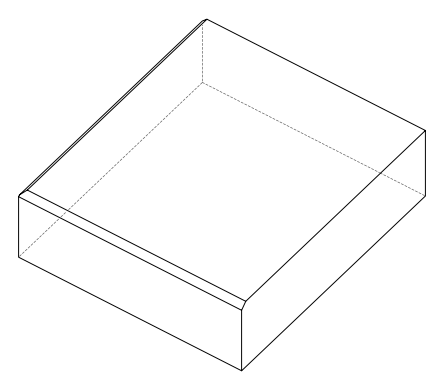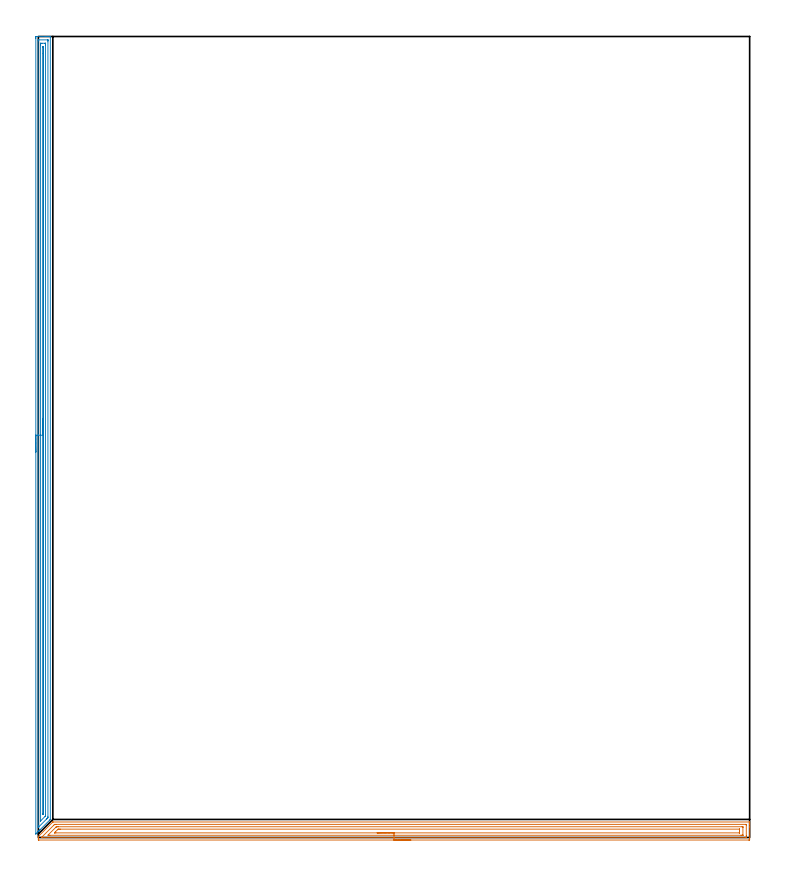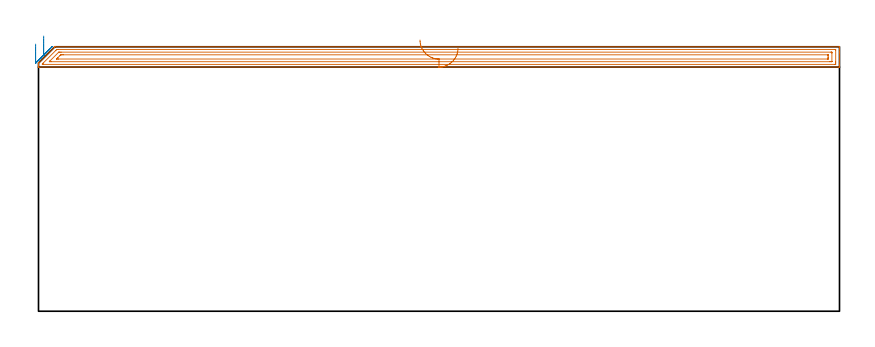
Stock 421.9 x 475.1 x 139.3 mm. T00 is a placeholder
(PLAN: 2 operations, 0 tool changes, 28.8 min)
(1 AREA_MILL | FG_CHAMFER_SURFACE | UGT0205_001 | 13.65 min | 24145 mm3)
(2 AREA_MILL_1 | FG_CHAMFER_SURFACE_1 | UGT0205_001 | 15.15 min | 17279 mm3)
(TOOL UGT0205_001 | Chamfer Mill 20 x 3 x 45 deg. | D20 FL50 Z2)
(OP 1 AREA_MILL)
G17 G21 G94 G90
T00 M6
G54
G17 G0 G90 X220.95 Y-1.5 S1061 M3
G43 Z149.3 H0
Z138.6
G94 G1 X220.912 Z137.728 F250.
X220.798 Z136.864
X220.609 Z136.012
X220.347 Z135.18
X220.013 Z134.374
X219.61 Z133.6
X219.142 Z132.864
X218.61 Z132.172
X218.021 Z131.529
X217.378 Z130.94
X216.686 Z130.409
X215.95 Z129.94
X215.176 Z129.537
X214.37 Z129.203
X213.538 Z128.941
X212.686 Z128.752
X211.822 Z128.638
X210.95 Z128.6
X0.369
X0.169 Y-1.496 Z128.604
X0.002 Y-1.491 Z128.605
X0. Y-1.345 Z128.751
Y-1.012 Z129.083
Y-0.363 Z129.737
Y0.422 Z130.522
X0.001 Y0.591 Z130.682
X0.005 Y0.609 Z130.701
X0.155 Y0.756 Z130.855
X8.553 Y9.154 Z139.252
X8.589 Y9.187 Z139.285
X8.612 Y9.201 Z139.299
X8.65 Y9.2 Z139.3
X421.731
X421.89 Y9.197 Z139.288
X421.892 Y9.183 Z139.275
X421.9 Y8.832 Z138.931
Y8.495 Z138.595
Y7.828 Z137.923
Y6.611 Z136.707
Y6.06 Z136.154
Y-0.404 Z129.694
X421.895 Y-1.012 Z129.085
X421.891 Y-1.492 Z128.606
X421.772 Y-1.494 Z128.604
X421.285 Y-1.5 Z128.6
X210.95
Y-0.086 Z130.014
X2.358 Y-0.085 Z130.015
X2.021 Y-0.079 Z130.021
X2.01 Y0.006 Z130.106
Y0.135 Z130.235
X2.066 Y0.204 Z130.304
X2.325 Y0.473 Z130.573
X2.401 Y0.552 Z130.652
X9.169 Y7.318 Z137.418
X9.546 Y7.693 Z137.793
X9.618 Y7.757 Z137.857
X9.647 Y7.779 Z137.879
X9.696 Y7.781 Z137.881
X9.802 Y7.784 Z137.884
X10.015 Y7.785 Z137.885
X10.44 Y7.786 Z137.886
X419.499 Y7.785 Z137.885
X419.543
X419.89 Y7.777 Z137.877
X419.894 Y7.667 Z137.767
X419.899 Y7.432 Z137.532
X419.9 Y1.243 Z131.343
Y0.756 Z130.856
X419.898 Y0.36 Z130.46
X419.89 Y-0.038 Z130.062
X419.888 Y-0.08 Z130.02
X419.87 Y-0.081 Z130.019
X419.817 Y-0.084 Z130.016
X419.711 Y-0.085 Z130.015
X419.499 Y-0.086 Z130.014
X210.95
Y1.328 Z131.428
X6.867 Y1.329 Z131.429
X6.287 Y1.33 Z131.43
X5.974 Y1.332 Z131.432
X5.677 Y1.336 Z131.436
X5.941 Y1.64 Z131.74
X5.957 Y1.657 Z131.757
X10.44 Y6.14 Z136.24
X10.607 Y6.3 Z136.4
X10.666 Y6.355 Z136.455
X10.73 Y6.364 Z136.464
X11.021 Y6.369 Z136.469
X11.333 Y6.37 Z136.47
X11.911 Y6.371 Z136.471
X417.398
X417.712 Y6.369 Z136.469
X417.817 Y6.366 Z136.466
X417.89 Y6.363 Z136.463
X417.894 Y6.246 Z136.346
X417.898 Y6.06 Z136.16
X417.9 Y5.875 Z135.975
X417.899 Y1.455 Z131.555
X417.895 Y1.392 Z131.492
X417.89 Y1.345 Z131.445
X417.883 Y1.335 Z131.435
X417.869 Y1.333 Z131.433
X417.712 Y1.331 Z131.431
X417.134 Y1.329 Z131.429
X416.819 Y1.328 Z131.428
X210.95
Y2.743 Z132.843
X10.44
X10.218 Y2.744 Z132.844
X9.647 Y2.748 Z132.848
X9.546 Y2.75 Z132.85
X9.541 Y2.781 Z132.881
X9.546 Y2.794 Z132.894
X9.854 Y3.104 Z133.204
X10.157 Y3.408 Z133.508
X11.333 Y4.583 Z134.683
X11.636 Y4.876 Z134.976
X11.727 Y4.95 Z135.05
X11.89 Y4.953 Z135.053
X12.226 Y4.956 Z135.056
X12.447 Y4.957 Z135.057
X13.119
X415.784
X415.838 Y4.955 Z135.055
X415.875 Y4.953 Z135.053
X415.89 Y4.951 Z135.051
X415.892 Y4.931 Z135.031
X415.896 Y4.727 Z134.827
X415.9 Y4.318 Z134.418
Y3.434 Z133.534
Y3.408 Z133.508
X415.894 Y2.979 Z133.079
X415.89 Y2.765 Z132.865
X415.885 Y2.749 Z132.849
X415.859 Y2.747 Z132.847
X415.801 Y2.745 Z132.845
X415.705 Y2.743 Z132.843
X210.95
X210.078 Z132.881
X209.214 Z132.995
X208.362 Z133.183
X207.53 Z133.446
X206.724 Z133.78
X205.95 Z134.182
X205.214 Z134.651
X204.522 Z135.182
X203.879 Z135.772
X203.29 Z136.415
X202.758 Z137.107
X202.29 Z137.843
X201.887 Z138.617
X201.553 Z139.422
X201.291 Z140.255
X201.102 Z141.106
X200.988 Z141.971
X200.95 Z142.843
G0 Z149.3
M5
M2
(OP 2 AREA_MILL_1)
G17 G21 G94 G90
T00 M6
G54
G17 G0 G90 X-1.5 Y228.6 S1061 M3
G43 Z149.3 H0
Z140.7
G94 G1 Y228.638 Z139.828 F250.
Y228.752 Z138.963
Y228.941 Z138.112
Y229.203 Z137.28
Y229.537 Z136.474
Y229.94 Z135.7
Y230.408 Z134.964
Y230.94 Z134.272
Y231.529 Z133.629
Y232.172 Z133.04
Y232.864 Z132.508
Y233.6 Z132.04
Y234.374 Z131.637
Y235.18 Z131.303
Y236.012 Z131.041
Y236.863 Z130.852
Y237.728 Z130.738
Y238.6 Z130.7
Y473.956
X-1.499 Y474.48 Z130.701
X-1.496 Y474.846 Z130.702
X-1.493 Y475.09 Z130.705
X-1.138 Y475.1 Z131.06
X4.113 Z136.307
X4.649 Z136.845
X4.988 Z137.184
X5.524 Z137.72
X5.863 Z138.057
X6.819 Z139.019
X6.962 Y475.097 Z139.155
X7.098 Y475.09 Z139.289
X7.1 Y474.927 Z139.3
Y10.761
X7.095 Y10.705 Z139.291
X7.068 Y10.67 Z139.265
X6.837 Y10.437 Z139.037
X1.186 Y4.785 Z133.384
X1.05 Y4.648 Z133.246
X0.908 Y4.507 Z133.106
X0.757 Y4.356 Z132.955
X0.612 Y4.21 Z132.808
X0.461 Y4.06 Z132.659
X0.329 Y3.927 Z132.526
X0.175 Y3.772 Z132.37
X0.014 Y3.613 Z132.212
X-0.1 Y3.499 Z132.098
X-0.263 Y3.335 Z131.932
X-0.432 Y3.167 Z131.766
X-0.529 Y3.07 Z131.669
X-1.496 Y2.103 Z130.702
X-1.498 Y2.105 Z130.701
X-1.499 Y2.128 Z130.7
X-1.5 Y238.6
X-0.086 Z132.114
X-0.085 Y472.512 Z132.115
X-0.084 Y472.693 Z132.116
X-0.08 Y473.049 Z132.12
X-0.079 Y473.085 Z132.121
X-0.025 Y473.09 Z132.175
X0.081 Y473.096 Z132.281
X0.214 Y473.099 Z132.414
X5.465 Z137.665
X5.629 Y473.093 Z137.829
X5.66 Y473.09 Z137.86
X5.679 Y473.081 Z137.879
X5.681 Y473.045 Z137.881
X5.684 Y472.875 Z137.884
X5.685 Y472.693 Z137.885
X5.686 Y471.98 Z137.886
X5.685 Y12.548 Z137.885
X5.681 Y11.841 Z137.881
X5.679 Y11.75 Z137.879
X5.595 Y11.655 Z137.795
X5.292 Y11.344 Z137.492
X4.988 Y11.037 Z137.188
X4.851 Y10.901 Z137.051
X0.244 Y6.294 Z132.444
X0.062 Y6.114 Z132.262
X-0.015 Y6.041 Z132.185
X-0.077 Y5.985 Z132.123
X-0.081 Y6.109 Z132.119
X-0.084 Y6.294 Z132.116
X-0.085 Y6.725 Z132.115
X-0.086 Y7.007 Z132.114
Y238.6
X1.328 Z133.528
Y470.175
X1.331 Y470.906 Z133.531
X1.333 Y471.064 Z133.533
X1.335 Y471.084 Z133.535
X1.347 Y471.09 Z133.547
X1.393 Y471.094 Z133.593
X1.487 Y471.097 Z133.687
X2.173 Y471.1 Z134.373
X3.923 Z136.123
X4.113 Y471.099 Z136.313
X4.176 Y471.098 Z136.376
X4.226 Y471.094 Z136.426
X4.256 Y471.091 Z136.456
X4.265 Y471.066 Z136.465
X4.268 Y470.906 Z136.468
X4.27 Y470.745 Z136.47
X4.271 Y470.013 Z136.471
X4.272 Y469.85 Z136.472
X4.271 Y13.28 Z136.471
X4.269 Y13.117 Z136.469
X4.264 Y12.798 Z136.464
X4.113 Y12.617 Z136.313
X4.08 Y12.581 Z136.28
X4.049 Y12.548 Z136.249
X1.428 Y9.928 Z133.628
X1.366 Y9.868 Z133.566
X1.349 Y9.858 Z133.549
X1.334 Y9.852 Z133.534
X1.332 Y9.868 Z133.532
X1.33 Y9.892 Z133.53
X1.329 Y10.03 Z133.529
X1.328 Y238.6 Z133.528
X2.743 Z134.943
Y468.731
X2.744 Y468.79 Z134.944
X2.747 Y468.907 Z134.947
X2.754 Y469.09 Z134.954
X2.8 Y469.092 Z135.
X2.846 Y469.09 Z135.046
X2.853 Y468.906 Z135.053
X2.856 Y468.79 Z135.056
X2.857 Y465.068 Z135.057
Y14.335
X2.856 Y14.218 Z135.056
X2.851 Y13.836 Z135.051
X2.84 Y13.801 Z135.04
X2.797 Y13.755 Z134.997
X2.759 Y13.719 Z134.959
X2.75 Y13.773 Z134.95
X2.746 Y13.83 Z134.946
X2.743 Y13.946 Z134.943
Y238.6
Y239.472 Z134.981
Y240.336 Z135.095
Y241.188 Z135.283
Y242.02 Z135.546
Y242.826 Z135.88
Y243.6 Z136.282
Y244.336 Z136.751
Y245.028 Z137.282
Y245.671 Z137.872
Y246.26 Z138.515
Y246.791 Z139.207
Y247.26 Z139.943
Y247.663 Z140.716
Y247.997 Z141.522
Y248.259 Z142.354
Y248.448 Z143.206
Y248.562 Z144.071
Y248.6 Z144.943
G0 Z149.3
M5
M2
